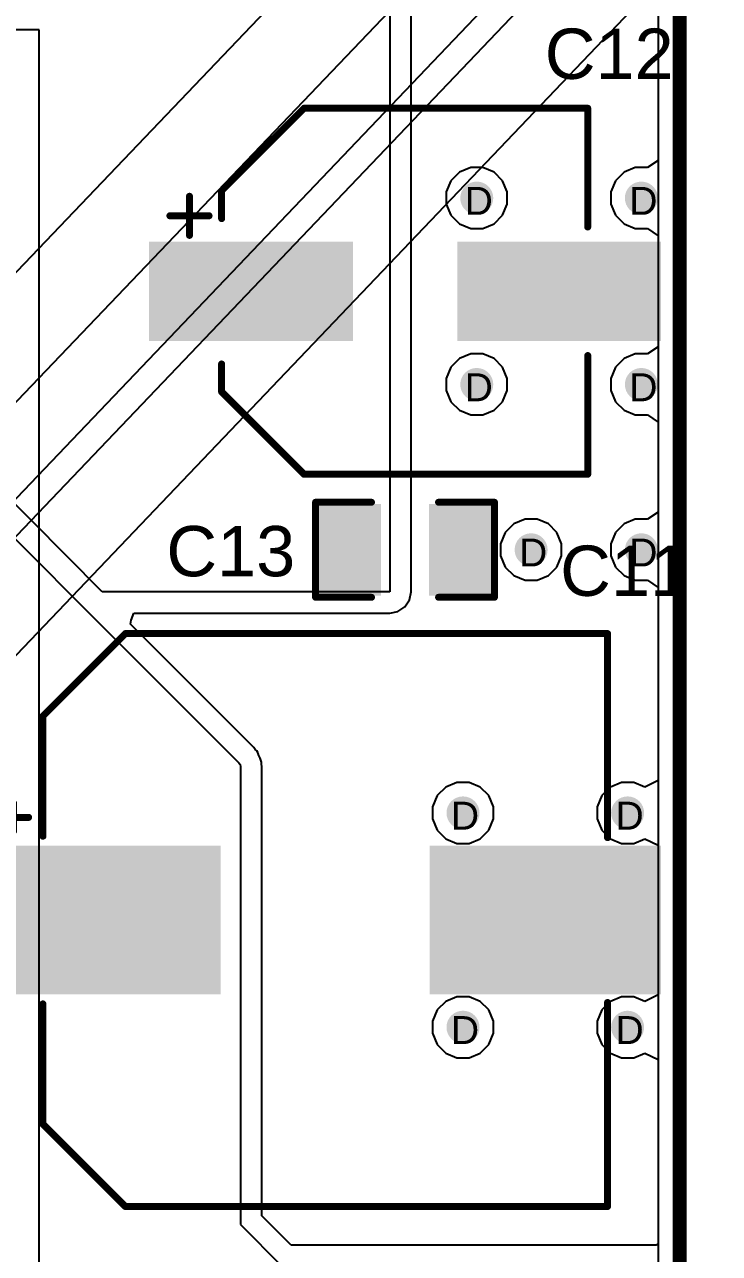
# Model space of a CAD drawing. Header units: inches. Extents: x -11 to 5428, y 0 to 5423.
# Drawn here: x 332.09 to 344.72, y 69.63 to 91.97 of the extents above; entities that cross this region are included whole.
import ezdxf

# ---------------------------------------------------------------- set-up
doc = ezdxf.new("R2010")
doc.units = ezdxf.units.IN
for name, color, linetype in [('Board Outline', 216, 'Continuous'), ('Bottom Layer', 5, 'Continuous'), ('Drill Drawing', 1, 'Continuous'), ('GND', 16, 'Continuous'), ('PWR', 76, 'Continuous'), ('Top Layer', 1, 'Continuous'), ('Top Overlay', 2, 'Continuous'), ('Top Paste', 8, 'Continuous'), ('Top Solder', 216, 'Continuous'), ('Via Holes', 16, 'Continuous')]:
    doc.layers.add(name, color=color, linetype=linetype)
doc.styles.add('Arial', font='', dxfattribs={"height": 0.2})
doc.styles.get('Arial').set_extended_font_data('Arial')

# ---------------------------------------------------------------- blocks, each defined once
blk = doc.blocks.new('UCD_220_F_10__D___569')
at = {"layer": 'Top Layer'}
for points in [[(-6, 1.25), (-2, 1.25), (-2, -1.25), (-6, -1.25)], [(2, 1.25), (6, 1.25), (6, -1.25), (2, -1.25)]]:
    blk.add_hatch(color=1, dxfattribs=at).paths.add_polyline_path(points)
at = {"layer": 'Top Paste'}
for points in [[(-6, 1.25), (-2, 1.25), (-2, -1.25), (-6, -1.25)], [(2, 1.25), (6, 1.25), (6, -1.25), (2, -1.25)]]:
    blk.add_hatch(color=8, dxfattribs=at).paths.add_polyline_path(points)
at = {"layer": 'Top Solder'}
for points in [[(-6.102, 1.352), (-1.898, 1.352), (-1.898, -1.352), (-6.102, -1.352)], [(1.898, 1.352), (6.102, 1.352), (6.102, -1.352), (1.898, -1.352)]]:
    blk.add_hatch(color=216, dxfattribs=at).paths.add_polyline_path(points)
at = {"layer": 'Top Overlay'}
for points in [[(-5.131, 3.708, 0.127, 0.127, 0), (-3.632, 5.207, 0.127, 0.127, 0)], [(-3.632, 5.207, 0.127, 0.127, 0), (5.131, 5.207, 0.127, 0.127, 0)], [(5.131, 1.499, 0.127, 0.127, 0), (5.131, 5.207, 0.127, 0.127, 0)], [(-5.131, 1.524, 0.127, 0.127, 0), (-5.131, 3.708, 0.127, 0.127, 0)], [(-5.664, 1.618, 0.127, 0.127, 0), (-5.664, 2.121, 0.127, 0.127, 0)], [(-5.946, 1.866, 0.127, 0.127, 0), (-5.392, 1.866, 0.127, 0.127, 0)], [(-5.131, -3.708, 0.127, 0.127, 0), (-5.131, -1.524, 0.127, 0.127, 0)], [(5.131, -5.207, 0.127, 0.127, 0), (5.131, -1.499, 0.127, 0.127, 0)], [(-5.131, -3.708, 0.127, 0.127, 0), (-3.632, -5.207, 0.127, 0.127, 0)], [(-3.632, -5.207, 0.127, 0.127, 0), (5.131, -5.207, 0.127, 0.127, 0)]]:
    blk.add_lwpolyline(points, format="xyseb", dxfattribs=at)
for points in [[(-3.664, 5.207, 0.0635, 0.0635, 1), (-3.6, 5.207, 0.0635, 0.0635, 1)], [(-3.664, 5.207, 0.0635, 0.0635, 1), (-3.6, 5.207, 0.0635, 0.0635, 1)], [(5.099, 5.207, 0.0635, 0.0635, 1), (5.163, 5.207, 0.0635, 0.0635, 1)], [(5.099, 5.207, 0.0635, 0.0635, 1), (5.163, 5.207, 0.0635, 0.0635, 1)], [(-5.163, 3.708, 0.0635, 0.0635, 1), (-5.099, 3.708, 0.0635, 0.0635, 1)], [(-5.163, 3.708, 0.0635, 0.0635, 1), (-5.099, 3.708, 0.0635, 0.0635, 1)], [(-5.696, 2.121, 0.0635, 0.0635, 1), (-5.632, 2.121, 0.0635, 0.0635, 1)], [(-5.977, 1.866, 0.0635, 0.0635, 1), (-5.914, 1.866, 0.0635, 0.0635, 1)], [(-5.424, 1.866, 0.0635, 0.0635, 1), (-5.36, 1.866, 0.0635, 0.0635, 1)], [(-5.696, 1.618, 0.0635, 0.0635, 1), (-5.632, 1.618, 0.0635, 0.0635, 1)], [(-5.163, 1.524, 0.0635, 0.0635, 1), (-5.099, 1.524, 0.0635, 0.0635, 1)], [(5.099, 1.499, 0.0635, 0.0635, 1), (5.163, 1.499, 0.0635, 0.0635, 1)], [(-5.163, -1.524, 0.0635, 0.0635, 1), (-5.099, -1.524, 0.0635, 0.0635, 1)], [(5.099, -1.499, 0.0635, 0.0635, 1), (5.163, -1.499, 0.0635, 0.0635, 1)], [(-5.163, -3.708, 0.0635, 0.0635, 1), (-5.099, -3.708, 0.0635, 0.0635, 1)], [(-5.163, -3.708, 0.0635, 0.0635, 1), (-5.099, -3.708, 0.0635, 0.0635, 1)], [(-3.664, -5.207, 0.0635, 0.0635, 1), (-3.6, -5.207, 0.0635, 0.0635, 1)], [(-3.664, -5.207, 0.0635, 0.0635, 1), (-3.6, -5.207, 0.0635, 0.0635, 1)], [(5.099, -5.207, 0.0635, 0.0635, 1), (5.163, -5.207, 0.0635, 0.0635, 1)], [(5.099, -5.207, 0.0635, 0.0635, 1), (5.163, -5.207, 0.0635, 0.0635, 1)]]:
    blk.add_lwpolyline(points, format="xyseb", close=True, dxfattribs=at)
blk = doc.blocks.new('RVT1H470M0607_570')
at = {"layer": 'Top Layer'}
for points in [[(-4.55, 0.8), (-1.05, 0.8), (-1.05, -0.8), (-4.55, -0.8)], [(1.05, 0.8), (4.55, 0.8), (4.55, -0.8), (1.05, -0.8)]]:
    blk.add_hatch(color=1, dxfattribs=at).paths.add_polyline_path(points)
at = {"layer": 'Top Paste'}
for points in [[(-4.55, 0.8), (-1.05, 0.8), (-1.05, -0.8), (-4.55, -0.8)], [(1.05, 0.8), (4.55, 0.8), (4.55, -0.8), (1.05, -0.8)]]:
    blk.add_hatch(color=8, dxfattribs=at).paths.add_polyline_path(points)
at = {"layer": 'Top Solder'}
for points in [[(-4.652, 0.902), (-0.948, 0.902), (-0.948, -0.902), (-4.652, -0.902)], [(0.948, 0.902), (4.652, 0.902), (4.652, -0.902), (0.948, -0.902)]]:
    blk.add_hatch(color=216, dxfattribs=at).paths.add_polyline_path(points)
at = {"layer": 'Top Overlay'}
for points in [[(-3.333, 1.829, 0.127, 0.127, 0), (-1.835, 3.327, 0.127, 0.127, 0)], [(-1.835, 3.327, 0.127, 0.127, 0), (3.321, 3.327, 0.127, 0.127, 0)], [(3.321, 1.168, 0.127, 0.127, 0), (3.321, 3.327, 0.127, 0.127, 0)], [(-3.918, 1.016, 0.127, 0.127, 0), (-3.918, 1.727, 0.127, 0.127, 0)], [(-3.333, 1.321, 0.127, 0.127, 0), (-3.333, 1.829, 0.127, 0.127, 0)], [(-4.273, 1.372, 0.127, 0.127, 0), (-3.562, 1.372, 0.127, 0.127, 0)], [(3.321, -3.327, 0.127, 0.127, 0), (3.321, -1.168, 0.127, 0.127, 0)], [(-3.333, -1.829, 0.127, 0.127, 0), (-3.333, -1.321, 0.127, 0.127, 0)], [(-3.333, -1.829, 0.127, 0.127, 0), (-1.835, -3.327, 0.127, 0.127, 0)], [(-1.835, -3.327, 0.127, 0.127, 0), (3.321, -3.327, 0.127, 0.127, 0)]]:
    blk.add_lwpolyline(points, format="xyseb", dxfattribs=at)
for points in [[(-1.867, 3.327, 0.0635, 0.0635, 1), (-1.803, 3.327, 0.0635, 0.0635, 1)], [(-1.867, 3.327, 0.0635, 0.0635, 1), (-1.803, 3.327, 0.0635, 0.0635, 1)], [(3.29, 3.327, 0.0635, 0.0635, 1), (3.353, 3.327, 0.0635, 0.0635, 1)], [(3.29, 3.327, 0.0635, 0.0635, 1), (3.353, 3.327, 0.0635, 0.0635, 1)], [(-3.949, 1.727, 0.0635, 0.0635, 1), (-3.886, 1.727, 0.0635, 0.0635, 1)], [(-3.365, 1.829, 0.0635, 0.0635, 1), (-3.302, 1.829, 0.0635, 0.0635, 1)], [(-3.365, 1.829, 0.0635, 0.0635, 1), (-3.302, 1.829, 0.0635, 0.0635, 1)], [(-4.305, 1.372, 0.0635, 0.0635, 1), (-4.241, 1.372, 0.0635, 0.0635, 1)], [(-3.594, 1.372, 0.0635, 0.0635, 1), (-3.53, 1.372, 0.0635, 0.0635, 1)], [(-3.365, 1.321, 0.0635, 0.0635, 1), (-3.302, 1.321, 0.0635, 0.0635, 1)], [(3.29, 1.168, 0.0635, 0.0635, 1), (3.353, 1.168, 0.0635, 0.0635, 1)], [(-3.949, 1.016, 0.0635, 0.0635, 1), (-3.886, 1.016, 0.0635, 0.0635, 1)], [(3.29, -1.168, 0.0635, 0.0635, 1), (3.353, -1.168, 0.0635, 0.0635, 1)], [(-3.365, -1.321, 0.0635, 0.0635, 1), (-3.302, -1.321, 0.0635, 0.0635, 1)], [(-3.365, -1.829, 0.0635, 0.0635, 1), (-3.302, -1.829, 0.0635, 0.0635, 1)], [(-3.365, -1.829, 0.0635, 0.0635, 1), (-3.302, -1.829, 0.0635, 0.0635, 1)], [(-1.867, -3.327, 0.0635, 0.0635, 1), (-1.803, -3.327, 0.0635, 0.0635, 1)], [(-1.867, -3.327, 0.0635, 0.0635, 1), (-1.803, -3.327, 0.0635, 0.0635, 1)], [(3.29, -3.327, 0.0635, 0.0635, 1), (3.353, -3.327, 0.0635, 0.0635, 1)], [(3.29, -3.327, 0.0635, 0.0635, 1), (3.353, -3.327, 0.0635, 0.0635, 1)]]:
    blk.add_lwpolyline(points, format="xyseb", close=True, dxfattribs=at)
blk = doc.blocks.new('C___0805_571')
at = {"layer": 'Top Layer'}
for points in [[(-1.524, 0.762), (-0.508, 0.762), (-0.508, -0.762), (-1.524, -0.762)], [(0.508, 0.762), (1.524, 0.762), (1.524, -0.762), (0.508, -0.762)]]:
    blk.add_hatch(color=1, dxfattribs=at).paths.add_polyline_path(points)
at = {"layer": 'Top Paste'}
for points in [[(-1.524, 0.762), (-0.508, 0.762), (-0.508, -0.762), (-1.524, -0.762)], [(0.508, 0.762), (1.524, 0.762), (1.524, -0.762), (0.508, -0.762)]]:
    blk.add_hatch(color=8, dxfattribs=at).paths.add_polyline_path(points)
at = {"layer": 'Top Solder'}
for points in [[(-1.594, 0.832), (-0.438, 0.832), (-0.438, -0.832), (-1.594, -0.832)], [(0.438, 0.832), (1.594, 0.832), (1.594, -0.832), (0.438, -0.832)]]:
    blk.add_hatch(color=216, dxfattribs=at).paths.add_polyline_path(points)
at = {"layer": 'Top Overlay'}
for points in [[(-1.626, 0.864, 0.127, 0.127, 0), (-1.626, -0.864, 0.127, 0.127, 0)], [(-0.61, 0.864, 0.127, 0.127, 0), (-1.626, 0.864, 0.127, 0.127, 0)], [(1.626, 0.864, 0.127, 0.127, 0), (0.61, 0.864, 0.127, 0.127, 0)], [(1.626, 0.864, 0.127, 0.127, 0), (1.626, -0.864, 0.127, 0.127, 0)], [(-0.61, -0.864, 0.127, 0.127, 0), (-1.626, -0.864, 0.127, 0.127, 0)], [(1.626, -0.864, 0.127, 0.127, 0), (0.61, -0.864, 0.127, 0.127, 0)]]:
    blk.add_lwpolyline(points, format="xyseb", dxfattribs=at)
for points in [[(-1.657, 0.864, 0.0635, 0.0635, 1), (-1.594, 0.864, 0.0635, 0.0635, 1)], [(-1.657, 0.864, 0.0635, 0.0635, 1), (-1.594, 0.864, 0.0635, 0.0635, 1)], [(-0.641, 0.864, 0.0635, 0.0635, 1), (-0.578, 0.864, 0.0635, 0.0635, 1)], [(0.578, 0.864, 0.0635, 0.0635, 1), (0.641, 0.864, 0.0635, 0.0635, 1)], [(1.594, 0.864, 0.0635, 0.0635, 1), (1.657, 0.864, 0.0635, 0.0635, 1)], [(1.594, 0.864, 0.0635, 0.0635, 1), (1.657, 0.864, 0.0635, 0.0635, 1)], [(-1.657, -0.864, 0.0635, 0.0635, 1), (-1.594, -0.864, 0.0635, 0.0635, 1)], [(-1.657, -0.864, 0.0635, 0.0635, 1), (-1.594, -0.864, 0.0635, 0.0635, 1)], [(-0.641, -0.864, 0.0635, 0.0635, 1), (-0.578, -0.864, 0.0635, 0.0635, 1)], [(0.578, -0.864, 0.0635, 0.0635, 1), (0.641, -0.864, 0.0635, 0.0635, 1)], [(1.594, -0.864, 0.0635, 0.0635, 1), (1.657, -0.864, 0.0635, 0.0635, 1)], [(1.594, -0.864, 0.0635, 0.0635, 1), (1.657, -0.864, 0.0635, 0.0635, 1)]]:
    blk.add_lwpolyline(points, format="xyseb", close=True, dxfattribs=at)
blk = doc.blocks.new('P____DI_3333_8_592')
at = {"layer": 'Top Solder'}
blk.add_line((0.102, 1.238), (-5338.992, 5099.909), dxfattribs=at)
blk = doc.blocks.new('13_WQFN_HR__3_2__610')
at = {"layer": 'Top Solder'}
for p in [(-0.423, 1.047), (1.31, 1.075), (1.302, -1.253), (-0.423, -1.678)]:
    blk.add_line(p, (5353.868, -5108.198), dxfattribs=at)

msp = doc.modelspace()

# ---------------------------------------------------------------- hatches: boundary and pattern name
at = {"layer": 'Bottom Layer'}
h = msp.add_hatch(color=5, dxfattribs=at)
edge = h.paths.add_edge_path()
edge.add_arc((340.313, 88.816), 0.3, 0, 360)
h = msp.add_hatch(color=5, dxfattribs=at)
edge = h.paths.add_edge_path()
edge.add_arc((343.305, 88.816), 0.3, 0, 360)
h = msp.add_hatch(color=5, dxfattribs=at)
edge = h.paths.add_edge_path()
edge.add_arc((340.313, 85.428), 0.3, 0, 360)
h = msp.add_hatch(color=5, dxfattribs=at)
edge = h.paths.add_edge_path()
edge.add_arc((343.305, 85.428), 0.3, 0, 360)
h = msp.add_hatch(color=5, dxfattribs=at)
edge = h.paths.add_edge_path()
edge.add_arc((341.301, 82.423), 0.3, 0, 360)
h = msp.add_hatch(color=5, dxfattribs=at)
edge = h.paths.add_edge_path()
edge.add_arc((343.305, 82.423), 0.3, 0, 360)
h = msp.add_hatch(color=5, dxfattribs=at)
edge = h.paths.add_edge_path()
edge.add_arc((340.063, 77.64), 0.3, 0, 360)
h = msp.add_hatch(color=5, dxfattribs=at)
edge = h.paths.add_edge_path()
edge.add_arc((343.055, 77.64), 0.3, 0, 360)
h = msp.add_hatch(color=5, dxfattribs=at)
edge = h.paths.add_edge_path()
edge.add_arc((340.063, 73.744), 0.3, 0, 360)
h = msp.add_hatch(color=5, dxfattribs=at)
edge = h.paths.add_edge_path()
edge.add_arc((343.055, 73.744), 0.3, 0, 360)
at = {"layer": 'GND'}
h = msp.add_hatch(color=16, dxfattribs=at)
edge = h.paths.add_edge_path()
edge.add_arc((340.313, 88.816), 0.3, 0, 360)
h = msp.add_hatch(color=16, dxfattribs=at)
edge = h.paths.add_edge_path()
edge.add_arc((343.305, 88.816), 0.3, 0, 360)
h = msp.add_hatch(color=16, dxfattribs=at)
edge = h.paths.add_edge_path()
edge.add_arc((340.313, 85.428), 0.3, 0, 360)
h = msp.add_hatch(color=16, dxfattribs=at)
edge = h.paths.add_edge_path()
edge.add_arc((343.305, 85.428), 0.3, 0, 360)
h = msp.add_hatch(color=16, dxfattribs=at)
edge = h.paths.add_edge_path()
edge.add_arc((341.301, 82.423), 0.3, 0, 360)
h = msp.add_hatch(color=16, dxfattribs=at)
edge = h.paths.add_edge_path()
edge.add_arc((343.305, 82.423), 0.3, 0, 360)
h = msp.add_hatch(color=16, dxfattribs=at)
edge = h.paths.add_edge_path()
edge.add_arc((340.063, 77.64), 0.3, 0, 360)
h = msp.add_hatch(color=16, dxfattribs=at)
edge = h.paths.add_edge_path()
edge.add_arc((343.055, 77.64), 0.3, 0, 360)
h = msp.add_hatch(color=16, dxfattribs=at)
edge = h.paths.add_edge_path()
edge.add_arc((340.063, 73.744), 0.3, 0, 360)
h = msp.add_hatch(color=16, dxfattribs=at)
edge = h.paths.add_edge_path()
edge.add_arc((343.055, 73.744), 0.3, 0, 360)
at = {"layer": 'PWR'}
h = msp.add_hatch(color=76, dxfattribs=at)
edge = h.paths.add_edge_path()
edge.add_arc((340.313, 88.816), 0.3, 0, 360)
h = msp.add_hatch(color=76, dxfattribs=at)
edge = h.paths.add_edge_path()
edge.add_arc((343.305, 88.816), 0.3, 0, 360)
h = msp.add_hatch(color=76, dxfattribs=at)
edge = h.paths.add_edge_path()
edge.add_arc((340.313, 85.428), 0.3, 0, 360)
h = msp.add_hatch(color=76, dxfattribs=at)
edge = h.paths.add_edge_path()
edge.add_arc((343.305, 85.428), 0.3, 0, 360)
h = msp.add_hatch(color=76, dxfattribs=at)
edge = h.paths.add_edge_path()
edge.add_arc((341.301, 82.423), 0.3, 0, 360)
h = msp.add_hatch(color=76, dxfattribs=at)
edge = h.paths.add_edge_path()
edge.add_arc((343.305, 82.423), 0.3, 0, 360)
h = msp.add_hatch(color=76, dxfattribs=at)
edge = h.paths.add_edge_path()
edge.add_arc((340.063, 77.64), 0.3, 0, 360)
h = msp.add_hatch(color=76, dxfattribs=at)
edge = h.paths.add_edge_path()
edge.add_arc((343.055, 77.64), 0.3, 0, 360)
h = msp.add_hatch(color=76, dxfattribs=at)
edge = h.paths.add_edge_path()
edge.add_arc((340.063, 73.744), 0.3, 0, 360)
h = msp.add_hatch(color=76, dxfattribs=at)
edge = h.paths.add_edge_path()
edge.add_arc((343.055, 73.744), 0.3, 0, 360)
at = {"layer": 'Top Layer'}
h = msp.add_hatch(color=1, dxfattribs=at)
edge = h.paths.add_edge_path()
edge.add_arc((340.313, 88.816), 0.3, 0, 360)
h = msp.add_hatch(color=1, dxfattribs=at)
edge = h.paths.add_edge_path()
edge.add_arc((343.305, 88.816), 0.3, 0, 360)
h = msp.add_hatch(color=1, dxfattribs=at)
edge = h.paths.add_edge_path()
edge.add_arc((340.313, 85.428), 0.3, 0, 360)
h = msp.add_hatch(color=1, dxfattribs=at)
edge = h.paths.add_edge_path()
edge.add_arc((343.305, 85.428), 0.3, 0, 360)
h = msp.add_hatch(color=1, dxfattribs=at)
edge = h.paths.add_edge_path()
edge.add_arc((341.301, 82.423), 0.3, 0, 360)
h = msp.add_hatch(color=1, dxfattribs=at)
edge = h.paths.add_edge_path()
edge.add_arc((343.305, 82.423), 0.3, 0, 360)
h = msp.add_hatch(color=1, dxfattribs=at)
edge = h.paths.add_edge_path()
edge.add_arc((340.063, 77.64), 0.3, 0, 360)
h = msp.add_hatch(color=1, dxfattribs=at)
edge = h.paths.add_edge_path()
edge.add_arc((343.055, 77.64), 0.3, 0, 360)
h = msp.add_hatch(color=1, dxfattribs=at)
edge = h.paths.add_edge_path()
edge.add_arc((340.063, 73.744), 0.3, 0, 360)
h = msp.add_hatch(color=1, dxfattribs=at)
edge = h.paths.add_edge_path()
edge.add_arc((343.055, 73.744), 0.3, 0, 360)
at = {"layer": 'Via Holes'}
h = msp.add_hatch(color=7, dxfattribs=at)
edge = h.paths.add_edge_path()
edge.add_arc((340.313, 88.816), 0.15, 0, 360)
h = msp.add_hatch(color=7, dxfattribs=at)
edge = h.paths.add_edge_path()
edge.add_arc((343.305, 88.816), 0.15, 0, 360)
h = msp.add_hatch(color=7, dxfattribs=at)
edge = h.paths.add_edge_path()
edge.add_arc((340.313, 85.428), 0.15, 0, 360)
h = msp.add_hatch(color=7, dxfattribs=at)
edge = h.paths.add_edge_path()
edge.add_arc((343.305, 85.428), 0.15, 0, 360)
h = msp.add_hatch(color=7, dxfattribs=at)
edge = h.paths.add_edge_path()
edge.add_arc((341.301, 82.423), 0.15, 0, 360)
h = msp.add_hatch(color=7, dxfattribs=at)
edge = h.paths.add_edge_path()
edge.add_arc((343.305, 82.423), 0.15, 0, 360)
h = msp.add_hatch(color=7, dxfattribs=at)
edge = h.paths.add_edge_path()
edge.add_arc((340.063, 77.64), 0.15, 0, 360)
h = msp.add_hatch(color=7, dxfattribs=at)
edge = h.paths.add_edge_path()
edge.add_arc((343.055, 77.64), 0.15, 0, 360)
h = msp.add_hatch(color=7, dxfattribs=at)
edge = h.paths.add_edge_path()
edge.add_arc((340.063, 73.744), 0.15, 0, 360)
h = msp.add_hatch(color=7, dxfattribs=at)
edge = h.paths.add_edge_path()
edge.add_arc((343.055, 73.744), 0.15, 0, 360)

# ---------------------------------------------------------------- linework, layer by layer
at = {"layer": 'Board Outline'}
msp.add_lwpolyline([(344, 0, 0.254, 0.254, 0), (344, 110, 0.254, 0.254, 0)], format="xyseb", dxfattribs=at)
at = {"layer": 'Bottom Layer'}
msp.add_line((343.612, 100.285), (343.612, 9.715), dxfattribs=at)
at = {"layer": 'GND'}
msp.add_line((343.612, 97.629), (343.612, 10.585), dxfattribs=at)
at = {"layer": 'PWR'}
for p, q in [((343.612, 109.612), (343.612, 89.502)), ((332.359, 91.872), (232.674, 91.872)), ((332.359, 61.403), (332.359, 91.872)), ((340.203, 89.37), (339.999, 89.286)), ((340.423, 89.37), (340.203, 89.37)), ((340.627, 89.286), (340.423, 89.37)), ((343.195, 89.37), (342.991, 89.286)), ((343.415, 89.37), (343.195, 89.37)), ((343.612, 89.502), (343.415, 89.37)), ((339.843, 89.13), (339.759, 88.927)), ((339.999, 89.286), (339.843, 89.13)), ((340.783, 89.13), (340.627, 89.286)), ((340.867, 88.927), (340.783, 89.13)), ((342.835, 89.13), (342.751, 88.927)), ((342.991, 89.286), (342.835, 89.13)), ((339.759, 88.927), (339.759, 88.706)), ((340.867, 88.706), (340.867, 88.927)), ((342.751, 88.927), (342.751, 88.706)), ((339.759, 88.706), (339.843, 88.503)), ((340.783, 88.503), (340.867, 88.706)), ((342.751, 88.706), (342.835, 88.503)), ((339.843, 88.503), (339.999, 88.347)), ((340.627, 88.347), (340.783, 88.503)), ((342.835, 88.503), (342.991, 88.347)), ((339.999, 88.347), (340.203, 88.262)), ((340.203, 88.262), (340.423, 88.262)), ((340.423, 88.262), (340.627, 88.347)), ((342.991, 88.347), (343.195, 88.262)), ((343.195, 88.262), (343.415, 88.262)), ((343.415, 88.262), (343.612, 88.131)), ((343.612, 88.131), (343.612, 86.113)), ((343.612, 86.113), (343.415, 85.982)), ((339.999, 85.898), (339.843, 85.742)), ((340.203, 85.982), (339.999, 85.898)), ((340.423, 85.982), (340.203, 85.982)), ((340.627, 85.898), (340.423, 85.982)), ((340.783, 85.742), (340.627, 85.898)), ((342.991, 85.898), (342.835, 85.742)), ((343.195, 85.982), (342.991, 85.898)), ((343.415, 85.982), (343.195, 85.982)), ((339.843, 85.742), (339.759, 85.538)), ((340.867, 85.538), (340.783, 85.742)), ((342.835, 85.742), (342.751, 85.538)), ((339.759, 85.538), (339.759, 85.318)), ((340.867, 85.318), (340.867, 85.538)), ((342.751, 85.538), (342.751, 85.318)), ((339.759, 85.318), (339.843, 85.114)), ((339.843, 85.114), (339.999, 84.958)), ((340.627, 84.958), (340.783, 85.114)), ((340.783, 85.114), (340.867, 85.318)), ((342.751, 85.318), (342.835, 85.114)), ((342.835, 85.114), (342.991, 84.958)), ((339.999, 84.958), (340.203, 84.874)), ((340.423, 84.874), (340.627, 84.958)), ((342.991, 84.958), (343.195, 84.874)), ((340.203, 84.874), (340.423, 84.874)), ((343.195, 84.874), (343.415, 84.874)), ((343.415, 84.874), (343.612, 84.743)), ((343.612, 84.743), (343.612, 83.109)), ((343.612, 83.109), (343.415, 82.977)), ((340.987, 82.893), (340.831, 82.737)), ((341.191, 82.977), (340.987, 82.893)), ((341.411, 82.977), (341.191, 82.977)), ((341.615, 82.893), (341.411, 82.977)), ((341.771, 82.737), (341.615, 82.893)), ((342.991, 82.893), (342.835, 82.737)), ((343.195, 82.977), (342.991, 82.893)), ((343.415, 82.977), (343.195, 82.977)), ((340.831, 82.737), (340.747, 82.533)), ((341.855, 82.533), (341.771, 82.737)), ((342.835, 82.737), (342.751, 82.533)), ((340.747, 82.533), (340.747, 82.313)), ((341.855, 82.313), (341.855, 82.533)), ((342.751, 82.533), (342.751, 82.313)), ((340.747, 82.313), (340.831, 82.109)), ((341.771, 82.109), (341.855, 82.313)), ((342.751, 82.313), (342.835, 82.109)), ((340.831, 82.109), (340.987, 81.954)), ((341.615, 81.954), (341.771, 82.109)), ((342.835, 82.109), (342.991, 81.954)), ((340.987, 81.954), (341.191, 81.869)), ((341.191, 81.869), (341.411, 81.869)), ((341.411, 81.869), (341.615, 81.954)), ((342.991, 81.954), (343.195, 81.869)), ((343.195, 81.869), (343.415, 81.869)), ((343.415, 81.869), (343.612, 81.738)), ((343.612, 81.738), (343.612, 78.226)), ((339.953, 78.194), (339.749, 78.11)), ((340.173, 78.194), (339.953, 78.194)), ((340.377, 78.11), (340.173, 78.194)), ((342.945, 78.194), (342.741, 78.11)), ((343.165, 78.194), (342.945, 78.194)), ((343.369, 78.11), (343.165, 78.194)), ((343.612, 78.226), (343.369, 78.11)), ((339.749, 78.11), (339.593, 77.954)), ((340.533, 77.954), (340.377, 78.11)), ((342.741, 78.11), (342.585, 77.954)), ((339.593, 77.954), (339.509, 77.751)), ((339.509, 77.751), (339.509, 77.53)), ((340.617, 77.751), (340.533, 77.954)), ((340.617, 77.53), (340.617, 77.751)), ((342.585, 77.954), (342.501, 77.751)), ((342.501, 77.751), (342.501, 77.53)), ((339.509, 77.53), (339.593, 77.327)), ((340.533, 77.327), (340.617, 77.53)), ((342.501, 77.53), (342.585, 77.327)), ((339.593, 77.327), (339.749, 77.171)), ((340.377, 77.171), (340.533, 77.327)), ((342.585, 77.327), (342.741, 77.171)), ((339.749, 77.171), (339.953, 77.086)), ((339.953, 77.086), (340.173, 77.086)), ((340.173, 77.086), (340.377, 77.171)), ((342.741, 77.171), (342.945, 77.086)), ((342.945, 77.086), (343.165, 77.086)), ((343.165, 77.086), (343.369, 77.171)), ((343.369, 77.171), (343.612, 77.054)), ((343.612, 77.054), (343.612, 74.33)), ((339.749, 74.214), (339.593, 74.058)), ((339.953, 74.298), (339.749, 74.214)), ((340.173, 74.298), (339.953, 74.298)), ((340.377, 74.214), (340.173, 74.298)), ((340.533, 74.058), (340.377, 74.214)), ((342.741, 74.214), (342.585, 74.058)), ((342.945, 74.298), (342.741, 74.214)), ((343.165, 74.298), (342.945, 74.298)), ((343.369, 74.214), (343.165, 74.298)), ((343.612, 74.33), (343.369, 74.214)), ((339.593, 74.058), (339.509, 73.854)), ((340.617, 73.854), (340.533, 74.058)), ((342.585, 74.058), (342.501, 73.854)), ((339.509, 73.854), (339.509, 73.634)), ((340.617, 73.634), (340.617, 73.854)), ((342.501, 73.854), (342.501, 73.634)), ((339.509, 73.634), (339.593, 73.43)), ((340.533, 73.43), (340.617, 73.634)), ((342.501, 73.634), (342.585, 73.43)), ((339.593, 73.43), (339.749, 73.274)), ((339.749, 73.274), (339.953, 73.19)), ((340.173, 73.19), (340.377, 73.274)), ((340.377, 73.274), (340.533, 73.43)), ((342.585, 73.43), (342.741, 73.274)), ((342.741, 73.274), (342.945, 73.19)), ((343.165, 73.19), (343.369, 73.274)), ((343.369, 73.274), (343.612, 73.158)), ((339.953, 73.19), (340.173, 73.19)), ((342.945, 73.19), (343.165, 73.19)), ((343.612, 73.158), (343.612, 0.388))]:
    msp.add_line(p, q, dxfattribs=at)
at = {"layer": 'Top Layer'}
for p, q in [((343.612, 94.271), (343.612, 69.811)), ((338.732, 94.264), (338.732, 81.661)), ((339.121, 81.661), (339.121, 94.264)), ((333.502, 81.661), (330.2, 84.994)), ((329.936, 84.606), (333.731, 80.81)), ((338.732, 81.661), (333.502, 81.661)), ((339.091, 81.513), (339.121, 81.661)), ((338.881, 81.302), (339.007, 81.387)), ((339.007, 81.387), (339.091, 81.513)), ((334.021, 81.07), (334.029, 81.141)), ((334.029, 81.141), (334.083, 81.273)), ((334.083, 81.273), (338.732, 81.273)), ((338.732, 81.273), (338.881, 81.302)), ((336.264, 78.826), (334.021, 81.07)), ((333.731, 80.81), (335.99, 78.552)), ((336.286, 78.795), (336.264, 78.826)), ((336.313, 78.767), (336.286, 78.795)), ((336.333, 78.738), (336.313, 78.767)), ((336.347, 78.702), (336.333, 78.738)), ((336.348, 78.7), (336.347, 78.702)), ((336.349, 78.698), (336.348, 78.7)), ((336.374, 78.637), (336.349, 78.698)), ((336.376, 78.635), (336.374, 78.637)), ((336.376, 78.633), (336.376, 78.635)), ((336.391, 78.597), (336.376, 78.633)), ((335.99, 78.552), (336.01, 78.522)), ((336.01, 78.522), (336.017, 78.486)), ((336.017, 78.486), (336.017, 70.316)), ((336.398, 78.562), (336.391, 78.597)), ((336.398, 78.524), (336.398, 78.562)), ((336.405, 78.486), (336.398, 78.524)), ((336.405, 70.316), (336.405, 78.486)), ((336.017, 70.316), (336.017, 70.155)), ((336.017, 70.155), (336.779, 69.393)), ((336.94, 69.781), (336.405, 70.316)), ((343.575, 69.781), (336.94, 69.781)), ((343.612, 69.811), (343.575, 69.781))]:
    msp.add_line(p, q, dxfattribs=at)

# ---------------------------------------------------------------- block references
for name, p, rotation in [('13_WQFN_HR__3_2__610', (319.359, 69.498), 90), ('P____DI_3333_8_592', (327.648, 84.374), 270), ('C___0805_571', (339.009, 82.423), 180)]:
    msp.add_blockref(name, p, dxfattribs=dict(rotation=rotation))
for name, p in [('RVT1H470M0607_570', (339.009, 87.122)), ('UCD_220_F_10__D___569', (337.559, 75.692))]:
    msp.add_blockref(name, p)

# ---------------------------------------------------------------- texts
at = {"layer": 'Drill Drawing', "style": 'Arial'}
for p in [(340.093, 88.512), (343.085, 88.512), (340.093, 85.123), (343.085, 85.123), (341.081, 82.119), (343.085, 82.119), (339.843, 77.336), (342.835, 77.336), (339.843, 73.439), (342.835, 73.439)]:
    msp.add_text('D', height=0.508, dxfattribs=at).set_placement(p)
at = {"layer": 'Top Overlay', "style": 'Arial'}
for s, p in [('C12', (341.549, 90.983)), ('C13', (334.671, 81.941)), ('C11', (341.829, 81.585))]:
    msp.add_text(s, height=0.9144, dxfattribs=at).set_placement(p)

doc.saveas('drawing.dxf')
